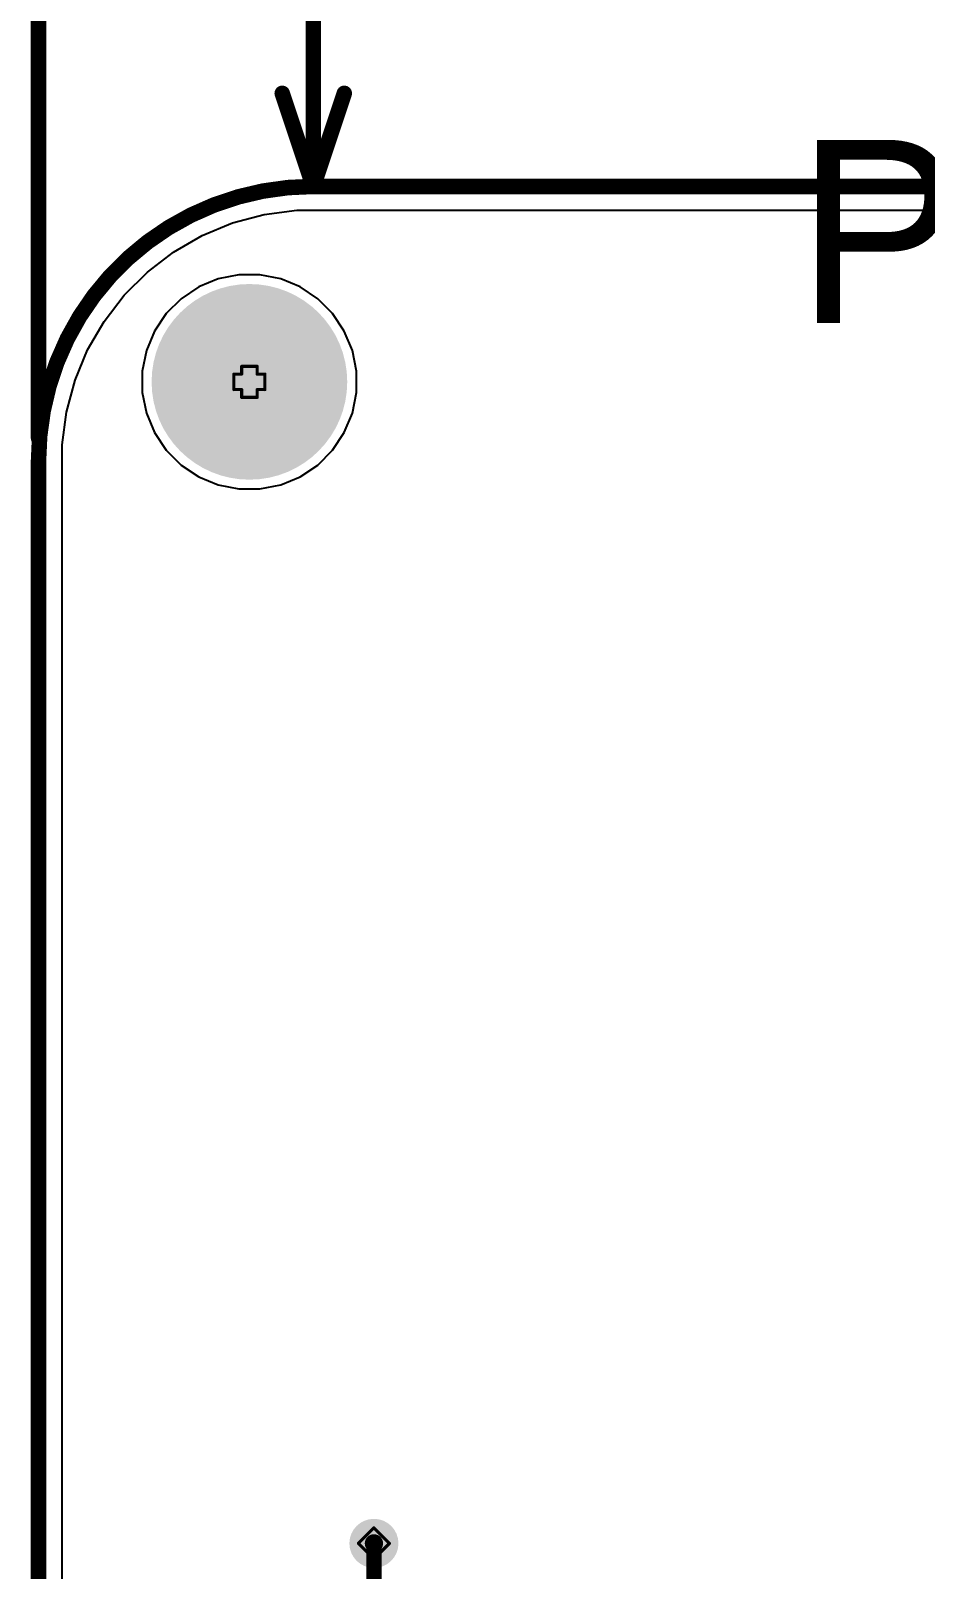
# Model space of a CAD drawing. Header units: inches. Extents: x -4 to 338, y -3 to 155.
# Drawn here: x -3.71 to 10.94, y 75.93 to 101.13 of the extents above; entities that cross this region are included whole.
import ezdxf

# ---------------------------------------------------------------- set-up
doc = ezdxf.new("R2010")
doc.units = ezdxf.units.IN
for name, color, linetype in [('Board Outline', 216, 'Continuous'), ('Bottom Layer', 5, 'Continuous'), ('Bottom Solder', 6, 'Continuous'), ('Dimensions', 6, 'Continuous'), ('Drill Drawing', 1, 'Continuous'), ('Multi-Layer', 9, 'Continuous'), ('Pad Holes', 156, 'Continuous'), ('Top Layer', 1, 'Continuous'), ('Top Overlay', 2, 'Continuous'), ('Top Solder', 216, 'Continuous'), ('Via Holes', 16, 'Continuous')]:
    doc.layers.add(name, color=color, linetype=linetype)
doc.styles.add('High Tower Text', font='', dxfattribs={"height": 0.2})
doc.styles.get('High Tower Text').set_extended_font_data('High Tower Text')

msp = doc.modelspace()

# ---------------------------------------------------------------- hatches: boundary and pattern name
at = {"layer": 'Bottom Layer'}
h = msp.add_hatch(color=5, dxfattribs=at)
edge = h.paths.add_edge_path()
edge.add_arc((-0.127, 95.377), 1.5, 0, 360)
h = msp.add_hatch(color=5, dxfattribs=at)
edge = h.paths.add_edge_path()
edge.add_arc((1.912, 76.358), 0.3, 0, 360)
at = {"layer": 'Bottom Solder'}
h = msp.add_hatch(color=6, dxfattribs=at)
edge = h.paths.add_edge_path()
edge.add_arc((-0.127, 95.377), 1.602, 0, 360)
h = msp.add_hatch(color=6, dxfattribs=at)
edge = h.paths.add_edge_path()
edge.add_arc((1.912, 76.358), 0.402, 0, 360)
at = {"layer": 'Multi-Layer'}
h = msp.add_hatch(color=9, dxfattribs=at)
edge = h.paths.add_edge_path()
edge.add_arc((-0.127, 95.377), 1.5, 0, 360)
at = {"layer": 'Pad Holes'}
h = msp.add_hatch(color=7, dxfattribs=at)
edge = h.paths.add_edge_path()
edge.add_arc((-0.127, 95.377), 1.5, 0, 360)
at = {"layer": 'Top Layer'}
h = msp.add_hatch(color=1, dxfattribs=at)
edge = h.paths.add_edge_path()
edge.add_arc((-0.127, 95.377), 1.5, 0, 360)
h = msp.add_hatch(color=1, dxfattribs=at)
edge = h.paths.add_edge_path()
edge.add_arc((1.912, 76.358), 0.3, 0, 360)
at = {"layer": 'Top Solder'}
h = msp.add_hatch(color=216, dxfattribs=at)
edge = h.paths.add_edge_path()
edge.add_arc((-0.127, 95.377), 1.602, 0, 360)
h = msp.add_hatch(color=216, dxfattribs=at)
edge = h.paths.add_edge_path()
edge.add_arc((1.912, 76.358), 0.402, 0, 360)
at = {"layer": 'Via Holes'}
h = msp.add_hatch(color=7, dxfattribs=at)
edge = h.paths.add_edge_path()
edge.add_arc((1.912, 76.358), 0.15, 0, 360)

# ---------------------------------------------------------------- linework, layer by layer
at = {"layer": 'Board Outline'}
for points in [[(-3.581, 94.077, 0.254, 0.254, -0.414214), (0.919, 98.577, 0.254, 0.254, 0)], [(0.919, 98.577, 0.254, 0.254, 0), (65.731, 98.577, 0.254, 0.254, 0)], [(-3.581, 94.077, 0.254, 0.254, 0), (-3.581, 1.34, 0.254, 0.254, 0)]]:
    msp.add_lwpolyline(points, format="xyseb", dxfattribs=at)
for points in [[(0.856, 98.577, 0.127, 0.127, 1), (0.983, 98.577, 0.127, 0.127, 1)], [(0.856, 98.577, 0.127, 0.127, 1), (0.983, 98.577, 0.127, 0.127, 1)], [(-3.644, 94.077, 0.127, 0.127, 1), (-3.517, 94.077, 0.127, 0.127, 1)], [(-3.644, 94.077, 0.127, 0.127, 1), (-3.517, 94.077, 0.127, 0.127, 1)]]:
    msp.add_lwpolyline(points, format="xyseb", close=True, dxfattribs=at)
at = {"layer": 'Bottom Layer'}
for p, q in [((-0.405, 97.979), (0.115, 98.118)), ((0.115, 98.118), (0.65, 98.188)), ((0.65, 98.188), (0.919, 98.188)), ((0.919, 98.188), (0.919, 98.188)), ((0.919, 98.188), (0.919, 98.188)), ((0.919, 98.188), (65.731, 98.188)), ((-1.37, 97.503), (-0.903, 97.772)), ((-0.903, 97.772), (-0.405, 97.979)), ((-1.797, 97.175), (-1.37, 97.503)), ((-2.179, 96.794), (-1.797, 97.175)), ((-0.639, 97.064), (-0.958, 96.931)), ((-0.3, 97.131), (-0.639, 97.064)), ((0.046, 97.131), (-0.3, 97.131)), ((0.385, 97.064), (0.046, 97.131)), ((0.704, 96.931), (0.385, 97.064)), ((-2.507, 96.366), (-2.179, 96.794)), ((-1.245, 96.739), (-1.489, 96.495)), ((-0.958, 96.931), (-1.245, 96.739)), ((0.991, 96.739), (0.704, 96.931)), ((1.235, 96.495), (0.991, 96.739)), ((-1.489, 96.495), (-1.681, 96.208)), ((1.427, 96.208), (1.235, 96.495)), ((-2.776, 95.9), (-2.507, 96.366)), ((-1.681, 96.208), (-1.814, 95.889)), ((1.56, 95.889), (1.427, 96.208)), ((-2.982, 95.402), (-2.776, 95.9)), ((-1.814, 95.889), (-1.881, 95.55)), ((1.627, 95.55), (1.56, 95.889)), ((-1.881, 95.55), (-1.881, 95.204)), ((1.627, 95.204), (1.627, 95.55)), ((-3.122, 94.881), (-2.982, 95.402)), ((-1.881, 95.204), (-1.814, 94.865)), ((1.56, 94.865), (1.627, 95.204)), ((-3.192, 94.347), (-3.122, 94.881)), ((-1.814, 94.865), (-1.681, 94.546)), ((1.427, 94.546), (1.56, 94.865)), ((-1.681, 94.546), (-1.489, 94.259)), ((1.235, 94.259), (1.427, 94.546)), ((-3.192, 94.077), (-3.192, 94.347)), ((-1.489, 94.259), (-1.245, 94.015)), ((0.991, 94.015), (1.235, 94.259)), ((-3.192, 1.34), (-3.192, 94.077)), ((-1.245, 94.015), (-0.958, 93.823)), ((0.704, 93.823), (0.991, 94.015)), ((-0.958, 93.823), (-0.639, 93.69)), ((0.385, 93.69), (0.704, 93.823)), ((-0.639, 93.69), (-0.3, 93.623)), ((-0.3, 93.623), (0.046, 93.623)), ((0.046, 93.623), (0.385, 93.69))]:
    msp.add_line(p, q, dxfattribs=at)
at = {"layer": 'Dimensions'}
for points in [[(-3.581, 94.458, 0.254, 0.254, 0), (-3.581, 107.696, 0.254, 0.254, 0)], [(0.919, 98.577, 0.254, 0.254, 0), (0.919, 104.521, 0.254, 0.254, 0)], [(0.411, 100.101, 0.254, 0.254, 0), (0.919, 98.577, 0.254, 0.254, 0)], [(0.919, 98.577, 0.254, 0.254, 0), (1.427, 100.101, 0.254, 0.254, 0)]]:
    msp.add_lwpolyline(points, format="xyseb", dxfattribs=at)
for points in [[(0.347, 100.101, 0.127, 0.127, 1), (0.474, 100.101, 0.127, 0.127, 1)], [(1.363, 100.101, 0.127, 0.127, 1), (1.49, 100.101, 0.127, 0.127, 1)], [(0.855, 98.577, 0.127, 0.127, 1), (0.982, 98.577, 0.127, 0.127, 1)], [(0.855, 98.577, 0.127, 0.127, 1), (0.982, 98.577, 0.127, 0.127, 1)], [(0.855, 98.577, 0.127, 0.127, 1), (0.982, 98.577, 0.127, 0.127, 1)], [(-3.644, 94.458, 0.127, 0.127, 1), (-3.517, 94.458, 0.127, 0.127, 1)]]:
    msp.add_lwpolyline(points, format="xyseb", close=True, dxfattribs=at)
at = {"layer": 'Drill Drawing'}
for points in [[(-0.381, 95.25, 0.0508, 0.0508, 0), (-0.381, 95.504, 0.0508, 0.0508, 0)], [(-0.381, 95.504, 0.0508, 0.0508, 0), (-0.254, 95.504, 0.0508, 0.0508, 0)], [(-0.254, 95.504, 0.0508, 0.0508, 0), (-0.254, 95.631, 0.0508, 0.0508, 0)], [(-0.254, 95.631, 0.0508, 0.0508, 0), (0, 95.631, 0.0508, 0.0508, 0)], [(0, 95.504, 0.0508, 0.0508, 0), (0, 95.631, 0.0508, 0.0508, 0)], [(0, 95.504, 0.0508, 0.0508, 0), (0.127, 95.504, 0.0508, 0.0508, 0)], [(0.127, 95.25, 0.0508, 0.0508, 0), (0.127, 95.504, 0.0508, 0.0508, 0)], [(-0.381, 95.25, 0.0508, 0.0508, 0), (-0.254, 95.25, 0.0508, 0.0508, 0)], [(-0.254, 95.123, 0.0508, 0.0508, 0), (-0.254, 95.25, 0.0508, 0.0508, 0)], [(0, 95.25, 0.0508, 0.0508, 0), (0.127, 95.25, 0.0508, 0.0508, 0)], [(0, 95.123, 0.0508, 0.0508, 0), (0, 95.25, 0.0508, 0.0508, 0)], [(-0.254, 95.123, 0.0508, 0.0508, 0), (0, 95.123, 0.0508, 0.0508, 0)], [(1.658, 76.358, 0.0508, 0.0508, 0), (1.912, 76.612, 0.0508, 0.0508, 0)], [(1.912, 76.612, 0.0508, 0.0508, 0), (2.166, 76.358, 0.0508, 0.0508, 0)], [(1.658, 76.358, 0.0508, 0.0508, 0), (1.912, 76.104, 0.0508, 0.0508, 0)], [(1.912, 76.104, 0.0508, 0.0508, 0), (2.166, 76.358, 0.0508, 0.0508, 0)]]:
    msp.add_lwpolyline(points, format="xyseb", dxfattribs=at)
for points in [[(-0.394, 95.504, 0.0254, 0.0254, 1), (-0.368, 95.504, 0.0254, 0.0254, 1)], [(-0.394, 95.504, 0.0254, 0.0254, 1), (-0.368, 95.504, 0.0254, 0.0254, 1)], [(-0.267, 95.631, 0.0254, 0.0254, 1), (-0.241, 95.631, 0.0254, 0.0254, 1)], [(-0.267, 95.631, 0.0254, 0.0254, 1), (-0.241, 95.631, 0.0254, 0.0254, 1)], [(-0.267, 95.504, 0.0254, 0.0254, 1), (-0.241, 95.504, 0.0254, 0.0254, 1)], [(-0.267, 95.504, 0.0254, 0.0254, 1), (-0.241, 95.504, 0.0254, 0.0254, 1)], [(-0.013, 95.631, 0.0254, 0.0254, 1), (0.013, 95.631, 0.0254, 0.0254, 1)], [(-0.013, 95.631, 0.0254, 0.0254, 1), (0.013, 95.631, 0.0254, 0.0254, 1)], [(-0.013, 95.504, 0.0254, 0.0254, 1), (0.013, 95.504, 0.0254, 0.0254, 1)], [(-0.013, 95.504, 0.0254, 0.0254, 1), (0.013, 95.504, 0.0254, 0.0254, 1)], [(0.114, 95.504, 0.0254, 0.0254, 1), (0.14, 95.504, 0.0254, 0.0254, 1)], [(0.114, 95.504, 0.0254, 0.0254, 1), (0.14, 95.504, 0.0254, 0.0254, 1)], [(-0.394, 95.25, 0.0254, 0.0254, 1), (-0.368, 95.25, 0.0254, 0.0254, 1)], [(-0.394, 95.25, 0.0254, 0.0254, 1), (-0.368, 95.25, 0.0254, 0.0254, 1)], [(-0.267, 95.25, 0.0254, 0.0254, 1), (-0.241, 95.25, 0.0254, 0.0254, 1)], [(-0.267, 95.25, 0.0254, 0.0254, 1), (-0.241, 95.25, 0.0254, 0.0254, 1)], [(-0.013, 95.25, 0.0254, 0.0254, 1), (0.013, 95.25, 0.0254, 0.0254, 1)], [(-0.013, 95.25, 0.0254, 0.0254, 1), (0.013, 95.25, 0.0254, 0.0254, 1)], [(0.114, 95.25, 0.0254, 0.0254, 1), (0.14, 95.25, 0.0254, 0.0254, 1)], [(0.114, 95.25, 0.0254, 0.0254, 1), (0.14, 95.25, 0.0254, 0.0254, 1)], [(-0.267, 95.123, 0.0254, 0.0254, 1), (-0.241, 95.123, 0.0254, 0.0254, 1)], [(-0.267, 95.123, 0.0254, 0.0254, 1), (-0.241, 95.123, 0.0254, 0.0254, 1)], [(-0.013, 95.123, 0.0254, 0.0254, 1), (0.013, 95.123, 0.0254, 0.0254, 1)], [(-0.013, 95.123, 0.0254, 0.0254, 1), (0.013, 95.123, 0.0254, 0.0254, 1)], [(1.899, 76.612, 0.0254, 0.0254, 1), (1.925, 76.612, 0.0254, 0.0254, 1)], [(1.899, 76.612, 0.0254, 0.0254, 1), (1.925, 76.612, 0.0254, 0.0254, 1)], [(1.645, 76.358, 0.0254, 0.0254, 1), (1.671, 76.358, 0.0254, 0.0254, 1)], [(1.645, 76.358, 0.0254, 0.0254, 1), (1.671, 76.358, 0.0254, 0.0254, 1)], [(2.153, 76.358, 0.0254, 0.0254, 1), (2.179, 76.358, 0.0254, 0.0254, 1)], [(2.153, 76.358, 0.0254, 0.0254, 1), (2.179, 76.358, 0.0254, 0.0254, 1)], [(1.899, 76.104, 0.0254, 0.0254, 1), (1.925, 76.104, 0.0254, 0.0254, 1)], [(1.899, 76.104, 0.0254, 0.0254, 1), (1.925, 76.104, 0.0254, 0.0254, 1)]]:
    msp.add_lwpolyline(points, format="xyseb", close=True, dxfattribs=at)
at = {"layer": 'Top Layer'}
for p, q in [((-0.405, 97.979), (0.115, 98.118)), ((0.115, 98.118), (0.65, 98.188)), ((0.65, 98.188), (0.919, 98.188)), ((0.919, 98.188), (0.919, 98.188)), ((0.919, 98.188), (0.919, 98.188)), ((0.919, 98.188), (65.731, 98.188)), ((-1.37, 97.503), (-0.903, 97.772)), ((-0.903, 97.772), (-0.405, 97.979)), ((-1.797, 97.175), (-1.37, 97.503)), ((-2.179, 96.794), (-1.797, 97.175)), ((-0.639, 97.064), (-0.958, 96.931)), ((-0.3, 97.131), (-0.639, 97.064)), ((0.046, 97.131), (-0.3, 97.131)), ((0.385, 97.064), (0.046, 97.131)), ((0.704, 96.931), (0.385, 97.064)), ((-2.507, 96.366), (-2.179, 96.794)), ((-1.245, 96.739), (-1.489, 96.495)), ((-0.958, 96.931), (-1.245, 96.739)), ((0.991, 96.739), (0.704, 96.931)), ((1.235, 96.495), (0.991, 96.739)), ((-1.489, 96.495), (-1.681, 96.208)), ((1.427, 96.208), (1.235, 96.495)), ((-2.776, 95.9), (-2.507, 96.366)), ((-1.681, 96.208), (-1.814, 95.889)), ((1.56, 95.889), (1.427, 96.208)), ((-2.982, 95.402), (-2.776, 95.9)), ((-1.814, 95.889), (-1.881, 95.55)), ((1.627, 95.55), (1.56, 95.889)), ((-1.881, 95.55), (-1.881, 95.204)), ((1.627, 95.204), (1.627, 95.55)), ((-3.122, 94.881), (-2.982, 95.402)), ((-1.881, 95.204), (-1.814, 94.865)), ((1.56, 94.865), (1.627, 95.204)), ((-3.192, 94.347), (-3.122, 94.881)), ((-1.814, 94.865), (-1.681, 94.546)), ((1.427, 94.546), (1.56, 94.865)), ((-1.681, 94.546), (-1.489, 94.259)), ((1.235, 94.259), (1.427, 94.546)), ((-3.192, 94.077), (-3.192, 94.347)), ((-1.489, 94.259), (-1.245, 94.015)), ((0.991, 94.015), (1.235, 94.259)), ((-3.192, 1.34), (-3.192, 94.077)), ((-1.245, 94.015), (-0.958, 93.823)), ((0.704, 93.823), (0.991, 94.015)), ((-0.958, 93.823), (-0.639, 93.69)), ((0.385, 93.69), (0.704, 93.823)), ((-0.639, 93.69), (-0.3, 93.623)), ((-0.3, 93.623), (0.046, 93.623)), ((0.046, 93.623), (0.385, 93.69))]:
    msp.add_line(p, q, dxfattribs=at)
msp.add_lwpolyline([(1.912, 75.159, 0.254, 0.254, 0), (1.912, 76.357, 0.254, 0.254, 0)], format="xyseb", dxfattribs=at)
msp.add_lwpolyline([(1.849, 76.357, 0.127, 0.127, 1), (1.976, 76.357, 0.127, 0.127, 1)], format="xyseb", close=True, dxfattribs=at)

# ---------------------------------------------------------------- texts
at = {"layer": 'Top Overlay', "style": 'High Tower Text'}
msp.add_text('POWER', height=3, dxfattribs=at).set_placement((8.839, 96.339))

doc.saveas('drawing.dxf')
